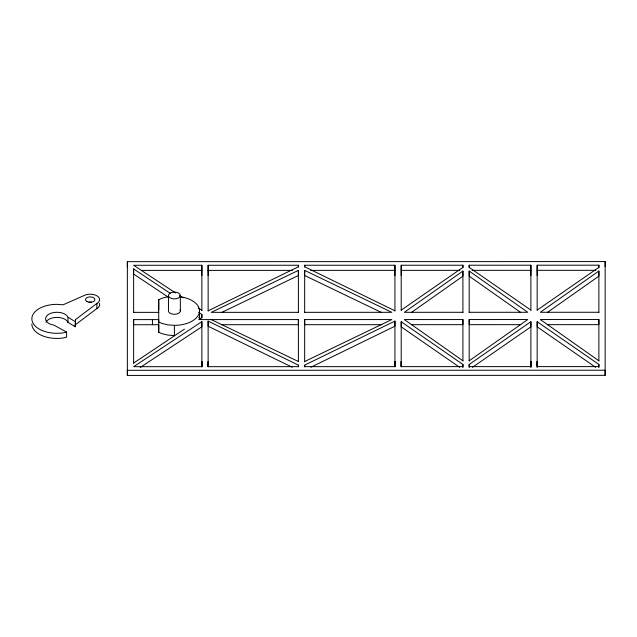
<?xml version="1.0" encoding="UTF-8"?>
<svg xmlns="http://www.w3.org/2000/svg" width="637" height="637" viewBox="0 0 637 637"><rect width="100%" height="100%" fill="white"/><g stroke="black" fill="none" stroke-linecap="round" stroke-linejoin="round"><path stroke-width="0.96" d="M605.15 261.576L605.142 375.344L127.36 375.424L127.352 261.664L605.15 261.576L605.15 266.696M133.627 363.249L133.627 319.607L158.724 319.607L158.724 332.259L161.862 333.645L167.913 335.094L174.403 335.595L174.403 325.348A25.09 14.484 0 0 0 199.277 312.751A25.09 14.484 0 0 0 180.892 296.866M133.627 312.552L133.627 268.91L170.533 293.538M201.865 366.665L201.865 321.661L133.627 366.681L201.865 366.673L201.865 361.545L201.865 366.848M198.728 312.353L201.865 314.447L201.865 317.505L198.728 319.599L298.395 319.575L298.395 324.703L221.174 324.711M298.395 365.128L298.395 366.657L208.132 366.673L208.132 321.128L298.395 365.128L298.395 366.832M298.395 361.768L298.395 319.575M304.669 361.768L304.669 319.575L391.795 319.559L304.669 361.521M394.932 366.625L394.932 321.088L304.669 365.12L304.669 366.657L394.932 366.633L394.932 361.505L394.932 366.816M462.916 364.452L462.916 366.625L401.206 366.633L401.206 321.733L462.916 364.452L462.916 367.66M462.916 361.004L462.916 319.551L404.344 319.559L462.916 360.797M469.19 361.004L469.182 319.543L527.755 319.535L469.182 360.797M530.892 366.601L530.892 321.709L469.182 364.452L469.182 366.625L530.892 366.617L530.892 361.482L530.892 367.645M598.876 364.428L598.876 366.601L537.166 366.617L537.166 321.709L598.876 364.428L598.876 367.637M598.876 360.988L598.876 319.527L540.303 319.535L598.876 360.773M45.968 322.25A11.362 6.561 0 0 1 56.948 317.385L59.886 317.608A11.362 6.561 0 0 1 67.92 322.25L75.126 326.757L75.604 319.511L96.872 303.451A9.412 5.43 0 0 0 96.872 295.767A9.412 5.43 0 0 0 83.558 295.767L63.103 304.805L56.94 304.343A25.09 14.484 0 0 0 32.065 320.714A25.09 14.484 0 0 0 63.437 332.817L66.574 332.068L66.574 337.188L63.437 337.944A25.09 14.484 0 0 1 31.85 323.946M75.126 326.757L75.604 319.511M75.604 324.631L96.872 308.571A9.412 5.43 0 0 0 99.308 303.323M411.661 312.281L462.916 276.171L462.916 271.051L404.344 312.313L462.916 312.297M547.621 312.249L598.876 276.147L598.876 271.028L540.303 312.281L598.876 312.273M401.206 310.139L462.916 267.397L462.916 265.223L401.206 265.239L401.206 310.291M537.166 310.115L598.876 267.365L598.876 265.191L537.166 265.207L537.166 310.267M472.431 367.326L530.892 326.829L530.892 321.709M133.627 363.058L184.467 329.114M140.204 367.469L201.865 326.789L201.865 321.661M208.132 310.824L298.395 266.784L298.395 265.255L208.132 265.271L208.14 311.015M310.928 367.199L394.932 326.208L394.932 321.088M221.939 312.337L298.395 275.51L298.395 270.391L211.269 312.353L298.395 312.337M174.403 325.348L167.913 324.854L161.862 323.405L158.724 322.019L158.724 299.701L161.854 298.315A25.09 14.484 0 0 1 167.905 296.874M201.865 275.526L201.865 265.271L133.627 265.287L175.557 292.932M394.932 310.784L304.669 266.784L304.669 265.255L394.932 265.239L394.932 275.487M530.892 310.115L469.182 267.397L469.182 265.223L530.892 265.207L530.892 275.463M141.541 270.407L201.865 270.399M208.14 270.399L292.447 270.383M310.593 270.375L394.932 270.359M401.206 270.359L459.93 270.343M472.176 270.343L530.892 270.327M537.166 270.327L595.89 270.319M158.724 312.361L133.627 312.361M304.669 312.337L391.795 312.313L304.669 270.383L304.669 312.576M469.182 312.297L527.755 312.289L469.182 271.051L469.19 312.512M381.897 324.687L304.669 324.695L304.669 319.575M411.295 324.679L462.916 324.671L462.916 319.551M520.811 324.663L469.19 324.671L469.182 319.543M547.255 324.655L598.876 324.647L598.876 319.527M381.125 312.305L304.669 275.51L304.669 270.383M211.269 319.591L298.395 361.521M292.144 367.199L208.14 326.248L208.132 321.128M66.574 332.068L54.002 325.165A11.362 6.561 0 0 1 45.968 320.522L45.577 318.826A11.362 6.561 0 0 1 56.94 312.265L59.886 312.488A11.362 6.561 0 0 1 67.92 317.13L75.118 321.637M179.666 295.648L182.954 297.813M198.577 308.117L201.865 310.283M198.728 317.473L201.077 319.041M168.072 297.017L133.627 274.029L133.627 268.91M595.627 367.302L537.166 326.829L537.166 321.709M459.667 367.326L401.206 326.853L401.206 321.733M520.437 312.257L469.19 276.171L469.182 271.051M598.876 265.191L598.876 267.755M537.166 265.207L537.166 275.463M537.166 367.645L537.166 361.482L537.166 366.617M469.182 265.223L469.182 267.779M469.182 364.452L469.182 367.653M462.916 265.223L462.916 267.787M401.206 265.239L401.206 275.487M401.206 366.816L401.206 361.505L401.206 366.633M304.669 265.255L304.669 266.959M304.669 365.12L304.669 366.832M298.395 265.255L298.395 266.967M208.132 265.271L208.14 275.526M208.14 366.848L208.132 361.545L208.132 366.673M199.492 310.856L199.492 319.233M180.335 295.496A5.94 3.432 0 0 1 171.433 298.466A5.94 3.432 0 0 1 171.433 292.526A5.94 3.432 0 0 1 180.335 295.496L180.343 310.856M168.463 295.496L168.463 310.856A5.94 3.432 0 0 0 175.175 314.256A5.94 3.432 0 0 0 180.136 309.964M158.724 299.701L158.724 309.948M152.45 319.607L152.45 324.727M133.627 319.607L133.627 324.727L158.724 324.727L158.724 332.259M127.352 261.664L127.36 266.792M127.36 375.424L127.352 370.304L605.142 370.224L605.142 375.344M96.872 303.451L96.872 308.571M68.008 317.537L68.008 322.656M598.876 271.028L598.876 312.48M530.892 265.207L530.892 310.267M462.916 271.051L462.916 312.512M394.932 265.239L394.932 310.975M298.395 270.391L298.395 312.576M201.865 265.271L201.865 310.545M201.865 314.447L201.865 317.863M88.997 302.105A4.706 2.715 0 0 1 91.433 302.105M86.887 301.524A4.706 2.715 0 0 0 94.762 300.306A4.706 2.715 0 0 0 88.997 296.985A4.706 2.715 0 0 0 86.887 301.524"/></g></svg>
